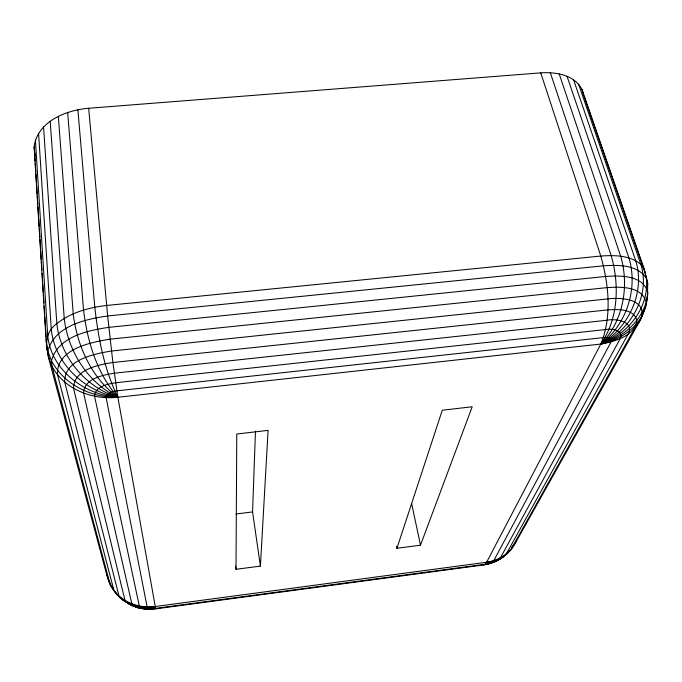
<?xml version="1.0" encoding="UTF-8"?>
<svg xmlns="http://www.w3.org/2000/svg" width="682" height="682" viewBox="0 0 682 682"><rect width="100%" height="100%" fill="white"/><g stroke="black" fill="none" stroke-linecap="round" stroke-linejoin="round"><path stroke-width="1.02" d="M235.998 569.299L236.773 434.008L268.094 430.385L260.413 566.111L235.998 569.299L235.571 566.162M260.413 566.111L252.562 511.926L255.477 431.126M647.525 285.05L647.687 283.243L644.132 268.904L581.993 89.461C574.372 74.764 555.736 71.823 540.732 72.863L88.66 108.267C66.077 110.143 37.348 121.387 34.1 146.894L46.188 341.435L48.345 357.018L107.372 577.16C112.854 597.833 134.593 612.027 155.675 608.864L483.35 564.994C496.564 563.392 508.55 555.08 515.089 543.545L640.321 320.08L645.718 307.045L647.431 297.923L647.687 283.243L644.132 268.904L640.841 264.411L578.575 84.167M396.933 548.268L442.286 410.232L472.2 406.77L420.496 545.191L396.933 548.268L396.515 546.188M646.698 299.722L647.38 295.869M514.143 543.997C508.874 555.446 497.059 561.985 485.107 564.27L155.445 608.387L148.429 608.046L147.133 606.937L106.136 397.657C106.401 392.687 112.845 391.494 116.818 390.854L603.519 337.573C606.383 336.968 612.905 337.786 610.995 342.083L493.785 560.638L492.097 562.104L486.641 562.232L155.061 606.537C142.777 608.83 129.495 605.948 119.955 597.688L113.885 590.297L109.998 584.014L51.96 366.225C46.086 352.355 42.173 333.805 56.836 323.66C70.962 312.399 88.975 307.522 106.639 305.468L600.782 256.048C614.388 255.094 629.853 255.128 640.841 264.411C650.96 296.235 629.946 330.855 600.816 344.052L117.875 397.256C92.53 400.095 64.372 389.524 51.96 366.225L51.491 360.744L47.825 351.221C54.338 325.979 85.224 319.21 107.645 315.979L603.536 265.81C618.148 264.914 637.295 264.445 646.314 278.247C649.622 307.625 627.551 334.512 600.816 344.052L486.641 562.232L485.107 564.27L483.35 564.994M517.016 539.078L515.089 543.545L511.526 547.348M642.137 314.76L643.689 311.981M508.763 551.167L506.291 553.716M500.077 557.987C497.033 562.079 491.432 563.144 486.641 562.232L485.857 564.585M504.177 555.344L501.355 558.226L496.394 560.544M492.276 562.011L490.818 563.349L488.926 563.426L486.641 562.232C496.044 560.868 504.953 556.384 511.21 549.172L635.189 327.369C643.339 317.607 646.459 305.135 647.9 292.783C643.603 275.017 620.228 275.434 605.684 276.457L108.813 327.351C87.424 330.497 57.961 336.755 51.491 360.744C63.972 384.716 91.465 397.836 117.875 397.256L155.675 608.864M495.626 560.868L493.129 562.556L490.102 563.025L486.641 562.232L488.372 564.031M153.007 609.145L154.081 608.532L155.061 606.537C142.188 608.165 128.693 604.474 118.932 595.804L64.756 382.184C63.878 359.644 94.389 353.796 111.49 351.034L607.901 298.887C620.023 297.429 644.132 298.307 642.094 315.749C633.587 330.966 617.628 340.642 600.816 344.052C612.206 316.218 608.753 284.343 600.782 256.048L540.732 72.863M235.938 513.998L252.562 511.926M143.612 608.446L138.156 607.722L133.987 605.812M145.309 608.694L147.892 609.239L151.472 608.574L155.061 606.537C145.309 608.463 131.669 608.838 124.977 600.348L73.554 388.408C73.613 369.627 98.14 364.768 112.897 362.509L607.884 309.884C617.756 309.244 633.552 308.477 636.928 320.344C634.78 336.209 614.277 341.58 600.816 344.052C618.548 318.69 619.495 284.505 611.183 255.545L550.331 72.727M133.16 605.428L129.972 604.499L128.301 603.263M148.838 608.796L150.381 609.273L152.742 608.591L155.061 606.537C147.977 608.105 136.835 610.629 131.848 603.792L83.605 393.156C83.895 378.646 102.829 374.998 114.278 373.207L607.125 320.225C615.505 318.366 634.362 321.188 628.454 333.592L506.266 553.997C501.27 559.325 493.973 562.207 486.641 562.232L493.427 561.116L499.684 558.805L500.4 557.867L620.305 338.553C624.209 330.079 611.336 328.315 605.65 329.551L115.599 382.755C107.782 384 94.951 386.413 94.585 396.276L139.307 606.008C142.7 611.106 150.415 607.832 155.061 606.537C150.321 609 144.303 610.083 139.443 607.372M124.942 600.791L121.984 599.367L119.35 596.511M116.605 593.732L113.885 590.297L57.484 374.708C56.129 349.107 90.74 342.228 110.109 339.176L607.159 287.616C620.518 286.704 642.018 286.082 646.144 302.356C639.844 323.166 621.319 338.272 600.816 344.052C623.237 321.674 629.503 286.005 620.671 256.185L559.189 73.861M113.178 587.961L111.294 586.384L109.111 580.629M108.745 579.674L107.014 575.096M584.065 96.418L645.539 274.028M573.528 79.692L635.735 260.712C645.513 292.152 628.676 327.846 600.816 344.052C626.519 324.777 638.292 288.648 628.94 257.924L567.006 76.214M581.993 89.461L583.715 95.412M48.09 352.5L46.726 347.377L46.197 338.911M34.1 146.894L35.14 155.837M411.672 503.793L420.496 545.191M88.66 108.267L107.645 315.979L112.897 362.509L117.875 397.256C84.577 395.168 50.928 370.045 47.706 335.373L35.396 139.989M77.884 109.759L94.798 307.215C98.302 337.991 104.099 369.277 117.875 397.256C84.696 391.502 54.696 363.634 51.278 329.38L38.567 133.263M67.663 112.496L83.528 310.037C87.296 341.136 96.81 373.361 117.875 397.256C85.693 387.444 60.391 357.172 56.836 323.66L43.554 126.937M58.328 116.366L73.213 313.805C77.006 345.552 91.431 378.152 117.875 397.256C87.833 382.96 67.902 351.017 64.219 318.409L50.204 121.243M34.68 153.757L35.14 161.165M35.276 163.279L35.796 171.745M35.933 173.859L36.461 182.324M36.657 185.495L37.186 193.961M37.314 196.084L37.842 204.54M37.97 206.663L38.567 216.185M38.695 218.3L39.224 226.765M39.351 228.879L39.88 237.345M40.016 239.459L40.605 248.981M40.732 251.095L41.261 259.561M41.397 261.675L41.917 270.14M42.122 273.312L42.642 281.777M42.778 283.891L43.298 292.356M43.435 294.479L43.963 302.936M44.16 306.116L44.688 314.581M44.816 316.695L45.344 325.161M45.472 327.275L46.069 336.797"/></g></svg>
